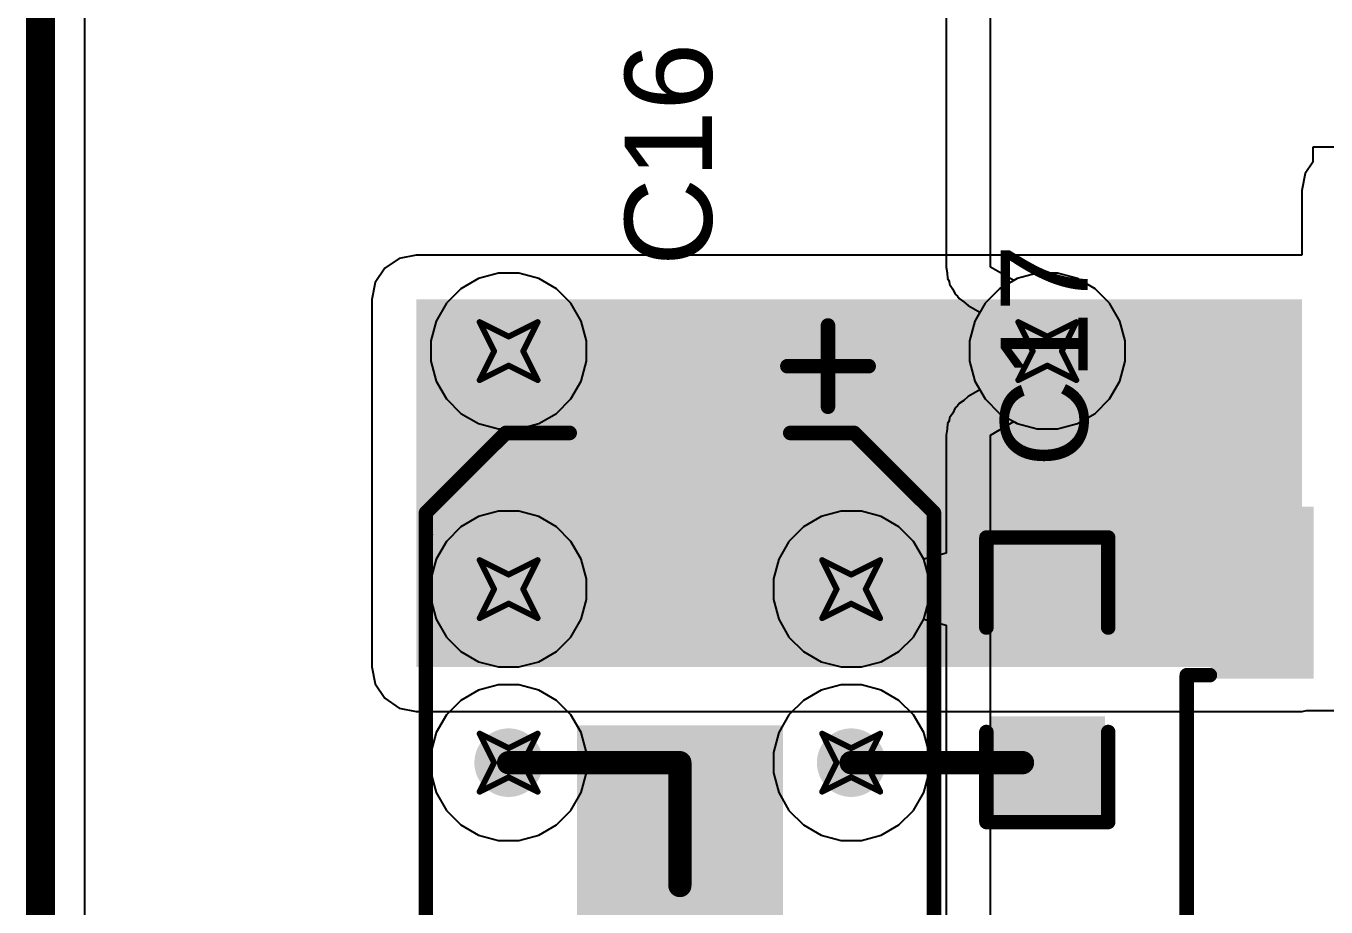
# Model space of a CAD drawing. Header units: inches. Extents: x -36 to 349, y -11 to 240.
# Drawn here: x -6.63 to 4.75, y 10.45 to 18.15 of the extents above; entities that cross this region are included whole.
import ezdxf

# ---------------------------------------------------------------- set-up
doc = ezdxf.new("R2010")
doc.units = ezdxf.units.IN
for name, color, linetype in [('Board Outline', 216, 'Continuous'), ('Bottom Layer', 5, 'Continuous'), ('Drill Drawing', 1, 'Continuous'), ('Layer 1', 16, 'Continuous'), ('Layer 2', 76, 'Continuous'), ('Top Layer', 1, 'Continuous'), ('Top Overlay', 2, 'Continuous'), ('Top Paste', 8, 'Continuous'), ('Top Solder', 216, 'Continuous'), ('Via Holes', 16, 'Continuous')]:
    doc.layers.add(name, color=color, linetype=linetype)
doc.styles.add('Arial', font='', dxfattribs={"height": 0.2})
doc.styles.get('Arial').set_extended_font_data('Arial')

# ---------------------------------------------------------------- blocks, each defined once
blk = doc.blocks.new('C___0603_137')
at = {"layer": 'Top Layer'}
for points in [[(-0.381, 0.445), (-0.381, -0.444), (-1.143, -0.444), (-1.143, 0.445)], [(1.143, 0.445), (1.143, -0.444), (0.381, -0.444), (0.381, 0.445)]]:
    blk.add_hatch(color=1, dxfattribs=at).paths.add_polyline_path(points)
at = {"layer": 'Top Paste'}
for points in [[(-0.381, 0.445), (-0.381, -0.444), (-1.143, -0.444), (-1.143, 0.445)], [(1.143, 0.445), (1.143, -0.444), (0.381, -0.444), (0.381, 0.445)]]:
    blk.add_hatch(color=8, dxfattribs=at).paths.add_polyline_path(points)
at = {"layer": 'Top Solder'}
for points in [[(-0.321, 0.505), (-0.321, -0.504), (-1.203, -0.504), (-1.203, 0.505)], [(1.203, 0.505), (1.203, -0.504), (0.321, -0.504), (0.321, 0.505)]]:
    blk.add_hatch(color=216, dxfattribs=at).paths.add_polyline_path(points)
at = {"layer": 'Top Overlay'}
for points in [[(-1.245, -0.533, 0.127, 0.127, 0), (-1.245, 0.533, 0.127, 0.127, 0)], [(-0.457, 0.533, 0.127, 0.127, 0), (-1.245, 0.533, 0.127, 0.127, 0)], [(1.245, 0.533, 0.127, 0.127, 0), (0.457, 0.533, 0.127, 0.127, 0)], [(1.245, -0.533, 0.127, 0.127, 0), (1.245, 0.533, 0.127, 0.127, 0)], [(-0.457, -0.533, 0.127, 0.127, 0), (-1.245, -0.533, 0.127, 0.127, 0)], [(1.245, -0.533, 0.127, 0.127, 0), (0.457, -0.533, 0.127, 0.127, 0)]]:
    blk.add_lwpolyline(points, format="xyseb", dxfattribs=at)
for points in [[(-1.276, 0.533, 0.0635, 0.0635, 1), (-1.213, 0.533, 0.0635, 0.0635, 1)], [(-1.276, 0.533, 0.0635, 0.0635, 1), (-1.213, 0.533, 0.0635, 0.0635, 1)], [(-0.489, 0.533, 0.0635, 0.0635, 1), (-0.425, 0.533, 0.0635, 0.0635, 1)], [(0.425, 0.533, 0.0635, 0.0635, 1), (0.489, 0.533, 0.0635, 0.0635, 1)], [(1.213, 0.533, 0.0635, 0.0635, 1), (1.276, 0.533, 0.0635, 0.0635, 1)], [(1.213, 0.533, 0.0635, 0.0635, 1), (1.276, 0.533, 0.0635, 0.0635, 1)], [(-1.276, -0.533, 0.0635, 0.0635, 1), (-1.213, -0.533, 0.0635, 0.0635, 1)], [(-1.276, -0.533, 0.0635, 0.0635, 1), (-1.213, -0.533, 0.0635, 0.0635, 1)], [(-0.489, -0.533, 0.0635, 0.0635, 1), (-0.425, -0.533, 0.0635, 0.0635, 1)], [(0.425, -0.533, 0.0635, 0.0635, 1), (0.489, -0.533, 0.0635, 0.0635, 1)], [(1.213, -0.533, 0.0635, 0.0635, 1), (1.276, -0.533, 0.0635, 0.0635, 1)], [(1.213, -0.533, 0.0635, 0.0635, 1), (1.276, -0.533, 0.0635, 0.0635, 1)]]:
    blk.add_lwpolyline(points, format="xyseb", close=True, dxfattribs=at)
blk = doc.blocks.new('RVT1E100M0405__138')
at = {"layer": 'Top Layer'}
for points in [[(-3.1, 0.8), (-0.5, 0.8), (-0.5, -0.8), (-3.1, -0.8)], [(0.5, 0.8), (3.1, 0.8), (3.1, -0.8), (0.5, -0.8)]]:
    blk.add_hatch(color=1, dxfattribs=at).paths.add_polyline_path(points)
at = {"layer": 'Top Paste'}
for points in [[(-3.1, 0.8), (-0.5, 0.8), (-0.5, -0.8), (-3.1, -0.8)], [(0.5, 0.8), (3.1, 0.8), (3.1, -0.8), (0.5, -0.8)]]:
    blk.add_hatch(color=8, dxfattribs=at).paths.add_polyline_path(points)
at = {"layer": 'Top Solder'}
for points in [[(-3.202, 0.902), (-0.398, 0.902), (-0.398, -0.902), (-3.202, -0.902)], [(0.398, 0.902), (3.202, 0.902), (3.202, -0.902), (0.398, -0.902)]]:
    blk.add_hatch(color=216, dxfattribs=at).paths.add_polyline_path(points)
at = {"layer": 'Top Overlay'}
for points in [[(-2.159, 1.524, 0.127, 0.127, 0), (-1.461, 2.223, 0.127, 0.127, 0)], [(-1.27, 2.223, 0.127, 0.127, 0), (-1.461, 2.223, 0.127, 0.127, 0)], [(2.159, 2.223, 0.127, 0.127, 0), (-1.27, 2.223, 0.127, 0.127, 0)], [(2.159, 0.991, 0.127, 0.127, 0), (2.159, 2.223, 0.127, 0.127, 0)], [(-2.743, 0.94, 0.127, 0.127, 0), (-2.743, 1.651, 0.127, 0.127, 0)], [(-2.159, 0.965, 0.127, 0.127, 0), (-2.159, 1.524, 0.127, 0.127, 0)], [(-2.388, 1.295, 0.127, 0.127, 0), (-3.099, 1.295, 0.127, 0.127, 0)], [(-2.159, -1.524, 0.127, 0.127, 0), (-2.159, -0.965, 0.127, 0.127, 0)], [(2.159, -2.223, 0.127, 0.127, 0), (2.159, -0.991, 0.127, 0.127, 0)], [(-1.461, -2.223, 0.127, 0.127, 0), (-2.159, -1.524, 0.127, 0.127, 0)], [(-1.27, -2.223, 0.127, 0.127, 0), (-1.461, -2.223, 0.127, 0.127, 0)], [(2.159, -2.223, 0.127, 0.127, 0), (-1.27, -2.223, 0.127, 0.127, 0)]]:
    blk.add_lwpolyline(points, format="xyseb", dxfattribs=at)
for points in [[(-1.492, 2.223, 0.0635, 0.0635, 1), (-1.429, 2.223, 0.0635, 0.0635, 1)], [(-1.492, 2.223, 0.0635, 0.0635, 1), (-1.429, 2.223, 0.0635, 0.0635, 1)], [(-1.302, 2.223, 0.0635, 0.0635, 1), (-1.238, 2.223, 0.0635, 0.0635, 1)], [(-1.302, 2.223, 0.0635, 0.0635, 1), (-1.238, 2.223, 0.0635, 0.0635, 1)], [(2.127, 2.223, 0.0635, 0.0635, 1), (2.191, 2.223, 0.0635, 0.0635, 1)], [(2.127, 2.223, 0.0635, 0.0635, 1), (2.191, 2.223, 0.0635, 0.0635, 1)], [(-2.775, 1.651, 0.0635, 0.0635, 1), (-2.711, 1.651, 0.0635, 0.0635, 1)], [(-2.191, 1.524, 0.0635, 0.0635, 1), (-2.127, 1.524, 0.0635, 0.0635, 1)], [(-2.191, 1.524, 0.0635, 0.0635, 1), (-2.127, 1.524, 0.0635, 0.0635, 1)], [(-3.131, 1.295, 0.0635, 0.0635, 1), (-3.067, 1.295, 0.0635, 0.0635, 1)], [(-2.419, 1.295, 0.0635, 0.0635, 1), (-2.356, 1.295, 0.0635, 0.0635, 1)], [(-2.191, 0.965, 0.0635, 0.0635, 1), (-2.127, 0.965, 0.0635, 0.0635, 1)], [(2.127, 0.991, 0.0635, 0.0635, 1), (2.191, 0.991, 0.0635, 0.0635, 1)], [(-2.775, 0.94, 0.0635, 0.0635, 1), (-2.711, 0.94, 0.0635, 0.0635, 1)], [(-2.191, -0.965, 0.0635, 0.0635, 1), (-2.127, -0.965, 0.0635, 0.0635, 1)], [(2.127, -0.991, 0.0635, 0.0635, 1), (2.191, -0.991, 0.0635, 0.0635, 1)], [(-2.191, -1.524, 0.0635, 0.0635, 1), (-2.127, -1.524, 0.0635, 0.0635, 1)], [(-2.191, -1.524, 0.0635, 0.0635, 1), (-2.127, -1.524, 0.0635, 0.0635, 1)], [(-1.492, -2.223, 0.0635, 0.0635, 1), (-1.429, -2.223, 0.0635, 0.0635, 1)], [(-1.492, -2.223, 0.0635, 0.0635, 1), (-1.429, -2.223, 0.0635, 0.0635, 1)], [(-1.302, -2.223, 0.0635, 0.0635, 1), (-1.238, -2.223, 0.0635, 0.0635, 1)], [(-1.302, -2.223, 0.0635, 0.0635, 1), (-1.238, -2.223, 0.0635, 0.0635, 1)], [(2.127, -2.223, 0.0635, 0.0635, 1), (2.191, -2.223, 0.0635, 0.0635, 1)], [(2.127, -2.223, 0.0635, 0.0635, 1), (2.191, -2.223, 0.0635, 0.0635, 1)]]:
    blk.add_lwpolyline(points, format="xyseb", close=True, dxfattribs=at)
blk = doc.blocks.new('SOP_8_164')
at = {"layer": 'Top Layer'}
for points in [[(-3.4, 2.255), (-2.1, 2.255), (-2.1, 1.555), (-3.4, 1.555)], [(2.1, 2.255), (3.4, 2.255), (3.4, 1.555), (2.1, 1.555)], [(-3.4, 0.985), (-2.1, 0.985), (-2.1, 0.285), (-3.4, 0.285)], [(2.1, 0.985), (3.4, 0.985), (3.4, 0.285), (2.1, 0.285)], [(-3.4, -0.285), (-2.1, -0.285), (-2.1, -0.985), (-3.4, -0.985)], [(2.1, -0.285), (3.4, -0.285), (3.4, -0.985), (2.1, -0.985)], [(-3.4, -1.555), (-2.1, -1.555), (-2.1, -2.255), (-3.4, -2.255)], [(2.1, -1.555), (3.4, -1.555), (3.4, -2.255), (2.1, -2.255)]]:
    blk.add_hatch(color=1, dxfattribs=at).paths.add_polyline_path(points)
at = {"layer": 'Top Overlay'}
blk.add_hatch(color=2, dxfattribs=at).paths.add_polyline_path([(-1.98, 1.473), (-1.7, 1.473), (-1.7, 2.133), (-1.98, 2.133)])
at = {"layer": 'Top Paste'}
for points in [[(-3.4, 2.255), (-2.1, 2.255), (-2.1, 1.555), (-3.4, 1.555)], [(2.1, 2.255), (3.4, 2.255), (3.4, 1.555), (2.1, 1.555)], [(-3.4, 0.985), (-2.1, 0.985), (-2.1, 0.285), (-3.4, 0.285)], [(2.1, 0.985), (3.4, 0.985), (3.4, 0.285), (2.1, 0.285)], [(-3.4, -0.285), (-2.1, -0.285), (-2.1, -0.985), (-3.4, -0.985)], [(2.1, -0.285), (3.4, -0.285), (3.4, -0.985), (2.1, -0.985)], [(-3.4, -1.555), (-2.1, -1.555), (-2.1, -2.255), (-3.4, -2.255)], [(2.1, -1.555), (3.4, -1.555), (3.4, -2.255), (2.1, -2.255)]]:
    blk.add_hatch(color=8, dxfattribs=at).paths.add_polyline_path(points)
at = {"layer": 'Top Solder'}
for points in [[(-3.502, 2.357), (-1.998, 2.357), (-1.998, 1.453), (-3.502, 1.453)], [(1.998, 2.357), (3.502, 2.357), (3.502, 1.453), (1.998, 1.453)], [(-3.502, 1.087), (-1.998, 1.087), (-1.998, 0.183), (-3.502, 0.183)], [(1.998, 1.087), (3.502, 1.087), (3.502, 0.183), (1.998, 0.183)], [(-3.502, -0.183), (-1.998, -0.183), (-1.998, -1.087), (-3.502, -1.087)], [(1.998, -0.183), (3.502, -0.183), (3.502, -1.087), (1.998, -1.087)], [(-3.502, -1.453), (-1.998, -1.453), (-1.998, -2.357), (-3.502, -2.357)], [(1.998, -1.453), (3.502, -1.453), (3.502, -2.357), (1.998, -2.357)]]:
    blk.add_hatch(color=216, dxfattribs=at).paths.add_polyline_path(points)
at = {"layer": 'Top Overlay'}
for points in [[(-2.036, 2.565, 0.127, 0.127, 0), (-2.036, 2.362, 0.127, 0.127, 0)], [(-2.036, 2.565, 0.127, 0.127, 0), (2.028, 2.565, 0.127, 0.127, 0)], [(2.028, 2.565, 0.127, 0.127, 0), (2.028, 2.362, 0.127, 0.127, 0)], [(-3.687, 2.032, 0.127, 0.127, 0), (-3.687, 1.778, 0.127, 0.127, 0)], [(-3.687, 2.032, 0.127, 0.127, 0), (-3.56, 1.905, 0.127, 0.127, 0)], [(-3.56, 1.905, 0.127, 0.127, 0), (-3.687, 1.778, 0.127, 0.127, 0)], [(-2.036, -2.362, 0.127, 0.127, 0), (-2.036, -2.565, 0.127, 0.127, 0)], [(2.028, -2.362, 0.127, 0.127, 0), (2.028, -2.565, 0.127, 0.127, 0)], [(-2.036, -2.565, 0.127, 0.127, 0), (2.028, -2.565, 0.127, 0.127, 0)]]:
    blk.add_lwpolyline(points, format="xyseb", dxfattribs=at)
for points in [[(-2.067, 2.565, 0.0635, 0.0635, 1), (-2.004, 2.565, 0.0635, 0.0635, 1)], [(-2.067, 2.565, 0.0635, 0.0635, 1), (-2.004, 2.565, 0.0635, 0.0635, 1)], [(1.997, 2.565, 0.0635, 0.0635, 1), (2.06, 2.565, 0.0635, 0.0635, 1)], [(1.997, 2.565, 0.0635, 0.0635, 1), (2.06, 2.565, 0.0635, 0.0635, 1)], [(-2.067, 2.362, 0.0635, 0.0635, 1), (-2.004, 2.362, 0.0635, 0.0635, 1)], [(1.997, 2.362, 0.0635, 0.0635, 1), (2.06, 2.362, 0.0635, 0.0635, 1)], [(-3.718, 2.032, 0.0635, 0.0635, 1), (-3.655, 2.032, 0.0635, 0.0635, 1)], [(-3.718, 2.032, 0.0635, 0.0635, 1), (-3.655, 2.032, 0.0635, 0.0635, 1)], [(-3.591, 1.905, 0.0635, 0.0635, 1), (-3.528, 1.905, 0.0635, 0.0635, 1)], [(-3.591, 1.905, 0.0635, 0.0635, 1), (-3.528, 1.905, 0.0635, 0.0635, 1)], [(-3.718, 1.778, 0.0635, 0.0635, 1), (-3.655, 1.778, 0.0635, 0.0635, 1)], [(-3.718, 1.778, 0.0635, 0.0635, 1), (-3.655, 1.778, 0.0635, 0.0635, 1)], [(-2.067, -2.362, 0.0635, 0.0635, 1), (-2.004, -2.362, 0.0635, 0.0635, 1)], [(1.997, -2.362, 0.0635, 0.0635, 1), (2.06, -2.362, 0.0635, 0.0635, 1)], [(-2.067, -2.565, 0.0635, 0.0635, 1), (-2.004, -2.565, 0.0635, 0.0635, 1)], [(-2.067, -2.565, 0.0635, 0.0635, 1), (-2.004, -2.565, 0.0635, 0.0635, 1)], [(1.997, -2.565, 0.0635, 0.0635, 1), (2.06, -2.565, 0.0635, 0.0635, 1)], [(1.997, -2.565, 0.0635, 0.0635, 1), (2.06, -2.565, 0.0635, 0.0635, 1)]]:
    blk.add_lwpolyline(points, format="xyseb", close=True, dxfattribs=at)

msp = doc.modelspace()

# ---------------------------------------------------------------- hatches: boundary and pattern name
at = {"layer": 'Bottom Layer'}
h = msp.add_hatch(color=5, dxfattribs=at)
edge = h.paths.add_edge_path()
edge.add_arc((-2.404, 15.309), 0.3, 0, 360)
h = msp.add_hatch(color=5, dxfattribs=at)
edge = h.paths.add_edge_path()
edge.add_arc((2.309, 15.309), 0.3, 0, 360)
h = msp.add_hatch(color=5, dxfattribs=at)
edge = h.paths.add_edge_path()
edge.add_arc((-2.404, 13.227), 0.3, 0, 360)
h = msp.add_hatch(color=5, dxfattribs=at)
edge = h.paths.add_edge_path()
edge.add_arc((0.593, 13.227), 0.3, 0, 360)
h = msp.add_hatch(color=5, dxfattribs=at)
edge = h.paths.add_edge_path()
edge.add_arc((-2.404, 11.709), 0.3, 0, 360)
h = msp.add_hatch(color=5, dxfattribs=at)
edge = h.paths.add_edge_path()
edge.add_arc((0.593, 11.709), 0.3, 0, 360)
at = {"layer": 'Layer 1'}
h = msp.add_hatch(color=16, dxfattribs=at)
edge = h.paths.add_edge_path()
edge.add_arc((-2.404, 15.309), 0.3, 0, 360)
h = msp.add_hatch(color=16, dxfattribs=at)
edge = h.paths.add_edge_path()
edge.add_arc((2.309, 15.309), 0.3, 0, 360)
h = msp.add_hatch(color=16, dxfattribs=at)
edge = h.paths.add_edge_path()
edge.add_arc((-2.404, 13.227), 0.3, 0, 360)
h = msp.add_hatch(color=16, dxfattribs=at)
edge = h.paths.add_edge_path()
edge.add_arc((0.593, 13.227), 0.3, 0, 360)
h = msp.add_hatch(color=16, dxfattribs=at)
edge = h.paths.add_edge_path()
edge.add_arc((-2.404, 11.709), 0.3, 0, 360)
h = msp.add_hatch(color=16, dxfattribs=at)
edge = h.paths.add_edge_path()
edge.add_arc((0.593, 11.709), 0.3, 0, 360)
at = {"layer": 'Layer 2'}
h = msp.add_hatch(color=76, dxfattribs=at)
edge = h.paths.add_edge_path()
edge.add_arc((-2.404, 15.309), 0.3, 0, 360)
h = msp.add_hatch(color=76, dxfattribs=at)
edge = h.paths.add_edge_path()
edge.add_arc((2.309, 15.309), 0.3, 0, 360)
h = msp.add_hatch(color=76, dxfattribs=at)
edge = h.paths.add_edge_path()
edge.add_arc((-2.404, 13.227), 0.3, 0, 360)
h = msp.add_hatch(color=76, dxfattribs=at)
edge = h.paths.add_edge_path()
edge.add_arc((0.593, 13.227), 0.3, 0, 360)
h = msp.add_hatch(color=76, dxfattribs=at)
edge = h.paths.add_edge_path()
edge.add_arc((-2.404, 11.709), 0.3, 0, 360)
h = msp.add_hatch(color=76, dxfattribs=at)
edge = h.paths.add_edge_path()
edge.add_arc((0.593, 11.709), 0.3, 0, 360)
at = {"layer": 'Top Layer'}
msp.add_hatch(color=1, dxfattribs=at).paths.add_polyline_path([(-3.213, 12.546), (4.539, 12.546), (4.539, 15.761), (-3.213, 15.761)])
h = msp.add_hatch(color=1, dxfattribs=at)
edge = h.paths.add_edge_path()
edge.add_arc((-2.404, 15.309), 0.3, 0, 360)
h = msp.add_hatch(color=1, dxfattribs=at)
edge = h.paths.add_edge_path()
edge.add_arc((2.309, 15.309), 0.3, 0, 360)
h = msp.add_hatch(color=1, dxfattribs=at)
edge = h.paths.add_edge_path()
edge.add_arc((-2.404, 13.227), 0.3, 0, 360)
h = msp.add_hatch(color=1, dxfattribs=at)
edge = h.paths.add_edge_path()
edge.add_arc((0.593, 13.227), 0.3, 0, 360)
h = msp.add_hatch(color=1, dxfattribs=at)
edge = h.paths.add_edge_path()
edge.add_arc((-2.404, 11.709), 0.3, 0, 360)
h = msp.add_hatch(color=1, dxfattribs=at)
edge = h.paths.add_edge_path()
edge.add_arc((0.593, 11.709), 0.3, 0, 360)
at = {"layer": 'Via Holes'}
h = msp.add_hatch(color=7, dxfattribs=at)
edge = h.paths.add_edge_path()
edge.add_arc((-2.404, 15.309), 0.15, 0, 360)
h = msp.add_hatch(color=7, dxfattribs=at)
edge = h.paths.add_edge_path()
edge.add_arc((2.309, 15.309), 0.15, 0, 360)
h = msp.add_hatch(color=7, dxfattribs=at)
edge = h.paths.add_edge_path()
edge.add_arc((-2.404, 13.227), 0.15, 0, 360)
h = msp.add_hatch(color=7, dxfattribs=at)
edge = h.paths.add_edge_path()
edge.add_arc((0.593, 13.227), 0.15, 0, 360)
h = msp.add_hatch(color=7, dxfattribs=at)
edge = h.paths.add_edge_path()
edge.add_arc((-2.404, 11.709), 0.15, 0, 360)
h = msp.add_hatch(color=7, dxfattribs=at)
edge = h.paths.add_edge_path()
edge.add_arc((0.593, 11.709), 0.15, 0, 360)

# ---------------------------------------------------------------- linework, layer by layer
at = {"layer": 'Board Outline'}
msp.add_lwpolyline([(-6.5, -7.021, 0.254, 0.254, 0), (-6.5, 123, 0.254, 0.254, 0)], format="xyseb", dxfattribs=at)
at = {"layer": 'Bottom Layer'}
for p, q in [((-6.112, -7.021), (-6.112, 56.084)), ((1.424, 29.032), (1.424, 16.043)), ((1.812, 16.043), (1.812, 29.032)), ((1.424, 16.043), (1.434, 15.993)), ((2.015, 15.926), (1.812, 16.043)), ((-2.667, 15.944), (-2.822, 15.854)), ((-2.494, 15.99), (-2.667, 15.944)), ((-2.314, 15.99), (-2.494, 15.99)), ((-2.141, 15.944), (-2.314, 15.99)), ((-1.986, 15.854), (-2.141, 15.944)), ((1.434, 15.993), (1.437, 15.943)), ((1.437, 15.943), (1.449, 15.92)), ((2.046, 15.944), (2.015, 15.926)), ((2.219, 15.99), (2.046, 15.944)), ((2.399, 15.99), (2.219, 15.99)), ((2.572, 15.944), (2.399, 15.99)), ((2.727, 15.854), (2.572, 15.944)), ((-2.822, 15.854), (-2.949, 15.728)), ((-1.859, 15.728), (-1.986, 15.854)), ((1.449, 15.92), (1.454, 15.895)), ((1.454, 15.895), (1.482, 15.852)), ((1.482, 15.852), (1.504, 15.807)), ((2.854, 15.728), (2.727, 15.854)), ((-2.949, 15.728), (-3.039, 15.572)), ((-1.769, 15.572), (-1.859, 15.728)), ((1.504, 15.807), (1.523, 15.79)), ((1.523, 15.79), (1.538, 15.769)), ((1.538, 15.769), (1.58, 15.74)), ((1.58, 15.74), (1.618, 15.707)), ((1.618, 15.707), (1.719, 15.649)), ((2.944, 15.572), (2.854, 15.728)), ((1.719, 15.649), (1.675, 15.572)), ((-3.039, 15.572), (-3.085, 15.399)), ((-1.723, 15.399), (-1.769, 15.572)), ((1.675, 15.572), (1.628, 15.399)), ((2.99, 15.399), (2.944, 15.572)), ((-3.085, 15.399), (-3.085, 15.22)), ((-1.723, 15.22), (-1.723, 15.399)), ((1.628, 15.399), (1.628, 15.22)), ((2.99, 15.22), (2.99, 15.399)), ((-3.085, 15.22), (-3.039, 15.047)), ((-1.769, 15.047), (-1.723, 15.22)), ((1.628, 15.22), (1.675, 15.047)), ((2.944, 15.047), (2.99, 15.22)), ((-3.039, 15.047), (-2.949, 14.891)), ((-1.859, 14.891), (-1.769, 15.047)), ((1.675, 15.047), (1.719, 14.97)), ((2.854, 14.891), (2.944, 15.047)), ((1.618, 14.912), (1.58, 14.878)), ((1.719, 14.97), (1.618, 14.912)), ((-2.949, 14.891), (-2.822, 14.764)), ((-1.986, 14.764), (-1.859, 14.891)), ((1.504, 14.812), (1.482, 14.766)), ((1.523, 14.829), (1.504, 14.812)), ((1.538, 14.85), (1.523, 14.829)), ((1.58, 14.878), (1.538, 14.85)), ((2.727, 14.764), (2.854, 14.891)), ((-2.822, 14.764), (-2.667, 14.675)), ((-2.667, 14.675), (-2.494, 14.628)), ((-2.314, 14.628), (-2.141, 14.675)), ((-2.141, 14.675), (-1.986, 14.764)), ((1.437, 14.676), (1.434, 14.625)), ((1.449, 14.699), (1.437, 14.676)), ((1.454, 14.724), (1.449, 14.699)), ((1.482, 14.766), (1.454, 14.724)), ((1.812, 14.575), (2.015, 14.693)), ((2.015, 14.693), (2.046, 14.675)), ((2.046, 14.675), (2.219, 14.628)), ((2.399, 14.628), (2.572, 14.675)), ((2.572, 14.675), (2.727, 14.764)), ((-2.494, 14.628), (-2.314, 14.628)), ((1.434, 14.625), (1.424, 14.575)), ((1.424, 14.575), (1.424, 13.542)), ((1.812, 10.361), (1.812, 14.575)), ((2.219, 14.628), (2.399, 14.628)), ((-2.494, 13.908), (-2.667, 13.861)), ((-2.314, 13.908), (-2.494, 13.908)), ((-2.141, 13.861), (-2.314, 13.908)), ((0.504, 13.908), (0.33, 13.861)), ((0.683, 13.908), (0.504, 13.908)), ((0.856, 13.861), (0.683, 13.908)), ((-2.822, 13.772), (-2.949, 13.645)), ((-2.667, 13.861), (-2.822, 13.772)), ((-1.986, 13.772), (-2.141, 13.861)), ((-1.859, 13.645), (-1.986, 13.772)), ((0.175, 13.772), (0.048, 13.645)), ((0.33, 13.861), (0.175, 13.772)), ((1.011, 13.772), (0.856, 13.861)), ((1.138, 13.645), (1.011, 13.772)), ((-2.949, 13.645), (-3.039, 13.489)), ((-1.769, 13.489), (-1.859, 13.645)), ((0.048, 13.645), (-0.041, 13.489)), ((1.228, 13.489), (1.138, 13.645)), ((1.424, 13.542), (1.228, 13.489)), ((-3.039, 13.489), (-3.085, 13.316)), ((-1.723, 13.316), (-1.769, 13.489)), ((-0.041, 13.489), (-0.088, 13.316)), ((-3.085, 13.316), (-3.085, 13.137)), ((-1.723, 13.137), (-1.723, 13.316)), ((-0.088, 13.316), (-0.088, 13.137)), ((-3.085, 13.137), (-3.039, 12.964)), ((-1.769, 12.964), (-1.723, 13.137)), ((-0.088, 13.137), (-0.041, 12.964)), ((-3.039, 12.964), (-2.949, 12.808)), ((-1.859, 12.808), (-1.769, 12.964)), ((-0.041, 12.964), (0.048, 12.808)), ((1.138, 12.808), (1.228, 12.964)), ((1.228, 12.964), (1.424, 12.911)), ((1.424, 12.911), (1.424, 10.361)), ((-2.949, 12.808), (-2.822, 12.682)), ((-1.986, 12.682), (-1.859, 12.808)), ((0.048, 12.808), (0.175, 12.682)), ((1.011, 12.682), (1.138, 12.808)), ((-2.822, 12.682), (-2.667, 12.592)), ((-2.141, 12.592), (-1.986, 12.682)), ((0.175, 12.682), (0.33, 12.592)), ((0.856, 12.592), (1.011, 12.682)), ((-2.667, 12.592), (-2.494, 12.546)), ((-2.494, 12.546), (-2.314, 12.546)), ((-2.314, 12.546), (-2.141, 12.592)), ((0.33, 12.592), (0.504, 12.546)), ((0.504, 12.546), (0.683, 12.546)), ((0.683, 12.546), (0.856, 12.592))]:
    msp.add_line(p, q, dxfattribs=at)
at = {"layer": 'Drill Drawing'}
for points in [[(-2.658, 15.563, 0.0508, 0.0508, 0), (-2.404, 15.436, 0.0508, 0.0508, 0)], [(-2.658, 15.563, 0.0508, 0.0508, 0), (-2.531, 15.309, 0.0508, 0.0508, 0)], [(-2.404, 15.436, 0.0508, 0.0508, 0), (-2.15, 15.563, 0.0508, 0.0508, 0)], [(-2.277, 15.309, 0.0508, 0.0508, 0), (-2.15, 15.563, 0.0508, 0.0508, 0)], [(2.055, 15.563, 0.0508, 0.0508, 0), (2.309, 15.436, 0.0508, 0.0508, 0)], [(2.055, 15.563, 0.0508, 0.0508, 0), (2.182, 15.309, 0.0508, 0.0508, 0)], [(2.309, 15.436, 0.0508, 0.0508, 0), (2.563, 15.563, 0.0508, 0.0508, 0)], [(2.436, 15.309, 0.0508, 0.0508, 0), (2.563, 15.563, 0.0508, 0.0508, 0)], [(-2.658, 15.055, 0.0508, 0.0508, 0), (-2.531, 15.309, 0.0508, 0.0508, 0)], [(-2.277, 15.309, 0.0508, 0.0508, 0), (-2.15, 15.055, 0.0508, 0.0508, 0)], [(2.055, 15.055, 0.0508, 0.0508, 0), (2.182, 15.309, 0.0508, 0.0508, 0)], [(2.436, 15.309, 0.0508, 0.0508, 0), (2.563, 15.055, 0.0508, 0.0508, 0)], [(-2.658, 15.055, 0.0508, 0.0508, 0), (-2.404, 15.182, 0.0508, 0.0508, 0)], [(-2.404, 15.182, 0.0508, 0.0508, 0), (-2.15, 15.055, 0.0508, 0.0508, 0)], [(2.055, 15.055, 0.0508, 0.0508, 0), (2.309, 15.182, 0.0508, 0.0508, 0)], [(2.309, 15.182, 0.0508, 0.0508, 0), (2.563, 15.055, 0.0508, 0.0508, 0)], [(-2.658, 13.481, 0.0508, 0.0508, 0), (-2.404, 13.354, 0.0508, 0.0508, 0)], [(-2.658, 13.481, 0.0508, 0.0508, 0), (-2.531, 13.227, 0.0508, 0.0508, 0)], [(-2.404, 13.354, 0.0508, 0.0508, 0), (-2.15, 13.481, 0.0508, 0.0508, 0)], [(-2.277, 13.227, 0.0508, 0.0508, 0), (-2.15, 13.481, 0.0508, 0.0508, 0)], [(0.339, 13.481, 0.0508, 0.0508, 0), (0.593, 13.354, 0.0508, 0.0508, 0)], [(0.339, 13.481, 0.0508, 0.0508, 0), (0.466, 13.227, 0.0508, 0.0508, 0)], [(0.593, 13.354, 0.0508, 0.0508, 0), (0.847, 13.481, 0.0508, 0.0508, 0)], [(0.72, 13.227, 0.0508, 0.0508, 0), (0.847, 13.481, 0.0508, 0.0508, 0)], [(-2.658, 12.973, 0.0508, 0.0508, 0), (-2.531, 13.227, 0.0508, 0.0508, 0)], [(-2.277, 13.227, 0.0508, 0.0508, 0), (-2.15, 12.973, 0.0508, 0.0508, 0)], [(0.339, 12.973, 0.0508, 0.0508, 0), (0.466, 13.227, 0.0508, 0.0508, 0)], [(0.72, 13.227, 0.0508, 0.0508, 0), (0.847, 12.973, 0.0508, 0.0508, 0)], [(-2.658, 12.973, 0.0508, 0.0508, 0), (-2.404, 13.1, 0.0508, 0.0508, 0)], [(-2.404, 13.1, 0.0508, 0.0508, 0), (-2.15, 12.973, 0.0508, 0.0508, 0)], [(0.339, 12.973, 0.0508, 0.0508, 0), (0.593, 13.1, 0.0508, 0.0508, 0)], [(0.593, 13.1, 0.0508, 0.0508, 0), (0.847, 12.973, 0.0508, 0.0508, 0)], [(-2.658, 11.963, 0.0508, 0.0508, 0), (-2.404, 11.836, 0.0508, 0.0508, 0)], [(-2.658, 11.963, 0.0508, 0.0508, 0), (-2.531, 11.709, 0.0508, 0.0508, 0)], [(-2.404, 11.836, 0.0508, 0.0508, 0), (-2.15, 11.963, 0.0508, 0.0508, 0)], [(-2.277, 11.709, 0.0508, 0.0508, 0), (-2.15, 11.963, 0.0508, 0.0508, 0)], [(0.339, 11.963, 0.0508, 0.0508, 0), (0.593, 11.836, 0.0508, 0.0508, 0)], [(0.339, 11.963, 0.0508, 0.0508, 0), (0.466, 11.709, 0.0508, 0.0508, 0)], [(0.593, 11.836, 0.0508, 0.0508, 0), (0.847, 11.963, 0.0508, 0.0508, 0)], [(0.72, 11.709, 0.0508, 0.0508, 0), (0.847, 11.963, 0.0508, 0.0508, 0)], [(-2.658, 11.455, 0.0508, 0.0508, 0), (-2.531, 11.709, 0.0508, 0.0508, 0)], [(-2.277, 11.709, 0.0508, 0.0508, 0), (-2.15, 11.455, 0.0508, 0.0508, 0)], [(0.339, 11.455, 0.0508, 0.0508, 0), (0.466, 11.709, 0.0508, 0.0508, 0)], [(0.72, 11.709, 0.0508, 0.0508, 0), (0.847, 11.455, 0.0508, 0.0508, 0)], [(-2.658, 11.455, 0.0508, 0.0508, 0), (-2.404, 11.582, 0.0508, 0.0508, 0)], [(-2.404, 11.582, 0.0508, 0.0508, 0), (-2.15, 11.455, 0.0508, 0.0508, 0)], [(0.339, 11.455, 0.0508, 0.0508, 0), (0.593, 11.582, 0.0508, 0.0508, 0)], [(0.593, 11.582, 0.0508, 0.0508, 0), (0.847, 11.455, 0.0508, 0.0508, 0)]]:
    msp.add_lwpolyline(points, format="xyseb", dxfattribs=at)
for points in [[(-2.671, 15.563, 0.0254, 0.0254, 1), (-2.645, 15.563, 0.0254, 0.0254, 1)], [(-2.671, 15.563, 0.0254, 0.0254, 1), (-2.645, 15.563, 0.0254, 0.0254, 1)], [(-2.163, 15.563, 0.0254, 0.0254, 1), (-2.137, 15.563, 0.0254, 0.0254, 1)], [(-2.163, 15.563, 0.0254, 0.0254, 1), (-2.137, 15.563, 0.0254, 0.0254, 1)], [(2.042, 15.563, 0.0254, 0.0254, 1), (2.068, 15.563, 0.0254, 0.0254, 1)], [(2.042, 15.563, 0.0254, 0.0254, 1), (2.068, 15.563, 0.0254, 0.0254, 1)], [(2.55, 15.563, 0.0254, 0.0254, 1), (2.576, 15.563, 0.0254, 0.0254, 1)], [(2.55, 15.563, 0.0254, 0.0254, 1), (2.576, 15.563, 0.0254, 0.0254, 1)], [(-2.417, 15.436, 0.0254, 0.0254, 1), (-2.391, 15.436, 0.0254, 0.0254, 1)], [(-2.417, 15.436, 0.0254, 0.0254, 1), (-2.391, 15.436, 0.0254, 0.0254, 1)], [(2.296, 15.436, 0.0254, 0.0254, 1), (2.322, 15.436, 0.0254, 0.0254, 1)], [(2.296, 15.436, 0.0254, 0.0254, 1), (2.322, 15.436, 0.0254, 0.0254, 1)], [(-2.544, 15.309, 0.0254, 0.0254, 1), (-2.518, 15.309, 0.0254, 0.0254, 1)], [(-2.544, 15.309, 0.0254, 0.0254, 1), (-2.518, 15.309, 0.0254, 0.0254, 1)], [(-2.29, 15.309, 0.0254, 0.0254, 1), (-2.264, 15.309, 0.0254, 0.0254, 1)], [(-2.29, 15.309, 0.0254, 0.0254, 1), (-2.264, 15.309, 0.0254, 0.0254, 1)], [(2.169, 15.309, 0.0254, 0.0254, 1), (2.195, 15.309, 0.0254, 0.0254, 1)], [(2.169, 15.309, 0.0254, 0.0254, 1), (2.195, 15.309, 0.0254, 0.0254, 1)], [(2.423, 15.309, 0.0254, 0.0254, 1), (2.449, 15.309, 0.0254, 0.0254, 1)], [(2.423, 15.309, 0.0254, 0.0254, 1), (2.449, 15.309, 0.0254, 0.0254, 1)], [(-2.417, 15.182, 0.0254, 0.0254, 1), (-2.391, 15.182, 0.0254, 0.0254, 1)], [(-2.417, 15.182, 0.0254, 0.0254, 1), (-2.391, 15.182, 0.0254, 0.0254, 1)], [(2.296, 15.182, 0.0254, 0.0254, 1), (2.322, 15.182, 0.0254, 0.0254, 1)], [(2.296, 15.182, 0.0254, 0.0254, 1), (2.322, 15.182, 0.0254, 0.0254, 1)], [(-2.671, 15.055, 0.0254, 0.0254, 1), (-2.645, 15.055, 0.0254, 0.0254, 1)], [(-2.671, 15.055, 0.0254, 0.0254, 1), (-2.645, 15.055, 0.0254, 0.0254, 1)], [(-2.163, 15.055, 0.0254, 0.0254, 1), (-2.137, 15.055, 0.0254, 0.0254, 1)], [(-2.163, 15.055, 0.0254, 0.0254, 1), (-2.137, 15.055, 0.0254, 0.0254, 1)], [(2.042, 15.055, 0.0254, 0.0254, 1), (2.068, 15.055, 0.0254, 0.0254, 1)], [(2.042, 15.055, 0.0254, 0.0254, 1), (2.068, 15.055, 0.0254, 0.0254, 1)], [(2.55, 15.055, 0.0254, 0.0254, 1), (2.576, 15.055, 0.0254, 0.0254, 1)], [(2.55, 15.055, 0.0254, 0.0254, 1), (2.576, 15.055, 0.0254, 0.0254, 1)], [(-2.671, 13.481, 0.0254, 0.0254, 1), (-2.645, 13.481, 0.0254, 0.0254, 1)], [(-2.671, 13.481, 0.0254, 0.0254, 1), (-2.645, 13.481, 0.0254, 0.0254, 1)], [(-2.163, 13.481, 0.0254, 0.0254, 1), (-2.137, 13.481, 0.0254, 0.0254, 1)], [(-2.163, 13.481, 0.0254, 0.0254, 1), (-2.137, 13.481, 0.0254, 0.0254, 1)], [(0.326, 13.481, 0.0254, 0.0254, 1), (0.352, 13.481, 0.0254, 0.0254, 1)], [(0.326, 13.481, 0.0254, 0.0254, 1), (0.352, 13.481, 0.0254, 0.0254, 1)], [(0.834, 13.481, 0.0254, 0.0254, 1), (0.86, 13.481, 0.0254, 0.0254, 1)], [(0.834, 13.481, 0.0254, 0.0254, 1), (0.86, 13.481, 0.0254, 0.0254, 1)], [(-2.417, 13.354, 0.0254, 0.0254, 1), (-2.391, 13.354, 0.0254, 0.0254, 1)], [(-2.417, 13.354, 0.0254, 0.0254, 1), (-2.391, 13.354, 0.0254, 0.0254, 1)], [(0.58, 13.354, 0.0254, 0.0254, 1), (0.606, 13.354, 0.0254, 0.0254, 1)], [(0.58, 13.354, 0.0254, 0.0254, 1), (0.606, 13.354, 0.0254, 0.0254, 1)], [(-2.544, 13.227, 0.0254, 0.0254, 1), (-2.518, 13.227, 0.0254, 0.0254, 1)], [(-2.544, 13.227, 0.0254, 0.0254, 1), (-2.518, 13.227, 0.0254, 0.0254, 1)], [(-2.29, 13.227, 0.0254, 0.0254, 1), (-2.264, 13.227, 0.0254, 0.0254, 1)], [(-2.29, 13.227, 0.0254, 0.0254, 1), (-2.264, 13.227, 0.0254, 0.0254, 1)], [(0.453, 13.227, 0.0254, 0.0254, 1), (0.479, 13.227, 0.0254, 0.0254, 1)], [(0.453, 13.227, 0.0254, 0.0254, 1), (0.479, 13.227, 0.0254, 0.0254, 1)], [(0.707, 13.227, 0.0254, 0.0254, 1), (0.733, 13.227, 0.0254, 0.0254, 1)], [(0.707, 13.227, 0.0254, 0.0254, 1), (0.733, 13.227, 0.0254, 0.0254, 1)], [(-2.417, 13.1, 0.0254, 0.0254, 1), (-2.391, 13.1, 0.0254, 0.0254, 1)], [(-2.417, 13.1, 0.0254, 0.0254, 1), (-2.391, 13.1, 0.0254, 0.0254, 1)], [(0.58, 13.1, 0.0254, 0.0254, 1), (0.606, 13.1, 0.0254, 0.0254, 1)], [(0.58, 13.1, 0.0254, 0.0254, 1), (0.606, 13.1, 0.0254, 0.0254, 1)], [(-2.671, 12.973, 0.0254, 0.0254, 1), (-2.645, 12.973, 0.0254, 0.0254, 1)], [(-2.671, 12.973, 0.0254, 0.0254, 1), (-2.645, 12.973, 0.0254, 0.0254, 1)], [(-2.163, 12.973, 0.0254, 0.0254, 1), (-2.137, 12.973, 0.0254, 0.0254, 1)], [(-2.163, 12.973, 0.0254, 0.0254, 1), (-2.137, 12.973, 0.0254, 0.0254, 1)], [(0.326, 12.973, 0.0254, 0.0254, 1), (0.352, 12.973, 0.0254, 0.0254, 1)], [(0.326, 12.973, 0.0254, 0.0254, 1), (0.352, 12.973, 0.0254, 0.0254, 1)], [(0.834, 12.973, 0.0254, 0.0254, 1), (0.86, 12.973, 0.0254, 0.0254, 1)], [(0.834, 12.973, 0.0254, 0.0254, 1), (0.86, 12.973, 0.0254, 0.0254, 1)], [(-2.671, 11.963, 0.0254, 0.0254, 1), (-2.645, 11.963, 0.0254, 0.0254, 1)], [(-2.671, 11.963, 0.0254, 0.0254, 1), (-2.645, 11.963, 0.0254, 0.0254, 1)], [(-2.163, 11.963, 0.0254, 0.0254, 1), (-2.137, 11.963, 0.0254, 0.0254, 1)], [(-2.163, 11.963, 0.0254, 0.0254, 1), (-2.137, 11.963, 0.0254, 0.0254, 1)], [(0.326, 11.963, 0.0254, 0.0254, 1), (0.352, 11.963, 0.0254, 0.0254, 1)], [(0.326, 11.963, 0.0254, 0.0254, 1), (0.352, 11.963, 0.0254, 0.0254, 1)], [(0.834, 11.963, 0.0254, 0.0254, 1), (0.86, 11.963, 0.0254, 0.0254, 1)], [(0.834, 11.963, 0.0254, 0.0254, 1), (0.86, 11.963, 0.0254, 0.0254, 1)], [(-2.417, 11.836, 0.0254, 0.0254, 1), (-2.391, 11.836, 0.0254, 0.0254, 1)], [(-2.417, 11.836, 0.0254, 0.0254, 1), (-2.391, 11.836, 0.0254, 0.0254, 1)], [(0.58, 11.836, 0.0254, 0.0254, 1), (0.606, 11.836, 0.0254, 0.0254, 1)], [(0.58, 11.836, 0.0254, 0.0254, 1), (0.606, 11.836, 0.0254, 0.0254, 1)], [(-2.544, 11.709, 0.0254, 0.0254, 1), (-2.518, 11.709, 0.0254, 0.0254, 1)], [(-2.544, 11.709, 0.0254, 0.0254, 1), (-2.518, 11.709, 0.0254, 0.0254, 1)], [(-2.29, 11.709, 0.0254, 0.0254, 1), (-2.264, 11.709, 0.0254, 0.0254, 1)], [(-2.29, 11.709, 0.0254, 0.0254, 1), (-2.264, 11.709, 0.0254, 0.0254, 1)], [(0.453, 11.709, 0.0254, 0.0254, 1), (0.479, 11.709, 0.0254, 0.0254, 1)], [(0.453, 11.709, 0.0254, 0.0254, 1), (0.479, 11.709, 0.0254, 0.0254, 1)], [(0.707, 11.709, 0.0254, 0.0254, 1), (0.733, 11.709, 0.0254, 0.0254, 1)], [(0.707, 11.709, 0.0254, 0.0254, 1), (0.733, 11.709, 0.0254, 0.0254, 1)], [(-2.417, 11.582, 0.0254, 0.0254, 1), (-2.391, 11.582, 0.0254, 0.0254, 1)], [(-2.417, 11.582, 0.0254, 0.0254, 1), (-2.391, 11.582, 0.0254, 0.0254, 1)], [(0.58, 11.582, 0.0254, 0.0254, 1), (0.606, 11.582, 0.0254, 0.0254, 1)], [(0.58, 11.582, 0.0254, 0.0254, 1), (0.606, 11.582, 0.0254, 0.0254, 1)], [(-2.671, 11.455, 0.0254, 0.0254, 1), (-2.645, 11.455, 0.0254, 0.0254, 1)], [(-2.671, 11.455, 0.0254, 0.0254, 1), (-2.645, 11.455, 0.0254, 0.0254, 1)], [(-2.163, 11.455, 0.0254, 0.0254, 1), (-2.137, 11.455, 0.0254, 0.0254, 1)], [(-2.163, 11.455, 0.0254, 0.0254, 1), (-2.137, 11.455, 0.0254, 0.0254, 1)], [(0.326, 11.455, 0.0254, 0.0254, 1), (0.352, 11.455, 0.0254, 0.0254, 1)], [(0.326, 11.455, 0.0254, 0.0254, 1), (0.352, 11.455, 0.0254, 0.0254, 1)], [(0.834, 11.455, 0.0254, 0.0254, 1), (0.86, 11.455, 0.0254, 0.0254, 1)], [(0.834, 11.455, 0.0254, 0.0254, 1), (0.86, 11.455, 0.0254, 0.0254, 1)]]:
    msp.add_lwpolyline(points, format="xyseb", close=True, dxfattribs=at)
at = {"layer": 'Layer 1'}
for p, q in [((-6.112, -7.021), (-6.112, 123)), ((-2.667, 15.944), (-2.822, 15.854)), ((-2.494, 15.99), (-2.667, 15.944)), ((-2.314, 15.99), (-2.494, 15.99)), ((-2.141, 15.944), (-2.314, 15.99)), ((-1.986, 15.854), (-2.141, 15.944)), ((2.046, 15.944), (1.891, 15.854)), ((2.219, 15.99), (2.046, 15.944)), ((2.399, 15.99), (2.219, 15.99)), ((2.572, 15.944), (2.399, 15.99)), ((2.727, 15.854), (2.572, 15.944)), ((-2.822, 15.854), (-2.949, 15.728)), ((-1.859, 15.728), (-1.986, 15.854)), ((1.891, 15.854), (1.764, 15.728)), ((2.854, 15.728), (2.727, 15.854)), ((-2.949, 15.728), (-3.039, 15.572)), ((-1.769, 15.572), (-1.859, 15.728)), ((1.764, 15.728), (1.675, 15.572)), ((2.944, 15.572), (2.854, 15.728)), ((-3.039, 15.572), (-3.085, 15.399)), ((-1.723, 15.399), (-1.769, 15.572)), ((1.675, 15.572), (1.628, 15.399)), ((2.99, 15.399), (2.944, 15.572)), ((-3.085, 15.399), (-3.085, 15.22)), ((-1.723, 15.22), (-1.723, 15.399)), ((1.628, 15.399), (1.628, 15.22)), ((2.99, 15.22), (2.99, 15.399)), ((-3.085, 15.22), (-3.039, 15.047)), ((-1.769, 15.047), (-1.723, 15.22)), ((1.628, 15.22), (1.675, 15.047)), ((2.944, 15.047), (2.99, 15.22)), ((-3.039, 15.047), (-2.949, 14.891)), ((-1.859, 14.891), (-1.769, 15.047)), ((1.675, 15.047), (1.764, 14.891)), ((2.854, 14.891), (2.944, 15.047)), ((-2.949, 14.891), (-2.822, 14.764)), ((-1.986, 14.764), (-1.859, 14.891)), ((1.764, 14.891), (1.891, 14.764)), ((2.727, 14.764), (2.854, 14.891)), ((-2.822, 14.764), (-2.667, 14.675)), ((-2.667, 14.675), (-2.494, 14.628)), ((-2.314, 14.628), (-2.141, 14.675)), ((-2.141, 14.675), (-1.986, 14.764)), ((1.891, 14.764), (2.046, 14.675)), ((2.046, 14.675), (2.219, 14.628)), ((2.399, 14.628), (2.572, 14.675)), ((2.572, 14.675), (2.727, 14.764)), ((-2.494, 14.628), (-2.314, 14.628)), ((2.219, 14.628), (2.399, 14.628)), ((-2.494, 13.908), (-2.667, 13.861)), ((-2.314, 13.908), (-2.494, 13.908)), ((-2.141, 13.861), (-2.314, 13.908)), ((0.504, 13.908), (0.33, 13.861)), ((0.683, 13.908), (0.504, 13.908)), ((0.856, 13.861), (0.683, 13.908)), ((-2.822, 13.772), (-2.949, 13.645)), ((-2.667, 13.861), (-2.822, 13.772)), ((-1.986, 13.772), (-2.141, 13.861)), ((-1.859, 13.645), (-1.986, 13.772)), ((0.175, 13.772), (0.048, 13.645)), ((0.33, 13.861), (0.175, 13.772)), ((1.011, 13.772), (0.856, 13.861)), ((1.138, 13.645), (1.011, 13.772)), ((-2.949, 13.645), (-3.039, 13.489)), ((-1.769, 13.489), (-1.859, 13.645)), ((0.048, 13.645), (-0.041, 13.489)), ((1.228, 13.489), (1.138, 13.645)), ((-3.039, 13.489), (-3.085, 13.316)), ((-1.723, 13.316), (-1.769, 13.489)), ((-0.041, 13.489), (-0.088, 13.316)), ((1.274, 13.316), (1.228, 13.489)), ((-3.085, 13.316), (-3.085, 13.137)), ((-1.723, 13.137), (-1.723, 13.316)), ((-0.088, 13.316), (-0.088, 13.137)), ((1.274, 13.137), (1.274, 13.316)), ((-3.085, 13.137), (-3.039, 12.964)), ((-1.769, 12.964), (-1.723, 13.137)), ((-0.088, 13.137), (-0.041, 12.964)), ((1.228, 12.964), (1.274, 13.137)), ((-3.039, 12.964), (-2.949, 12.808)), ((-1.859, 12.808), (-1.769, 12.964)), ((-0.041, 12.964), (0.048, 12.808)), ((1.138, 12.808), (1.228, 12.964)), ((-2.949, 12.808), (-2.822, 12.682)), ((-1.986, 12.682), (-1.859, 12.808)), ((0.048, 12.808), (0.175, 12.682)), ((1.011, 12.682), (1.138, 12.808)), ((-2.822, 12.682), (-2.667, 12.592)), ((-2.141, 12.592), (-1.986, 12.682)), ((0.175, 12.682), (0.33, 12.592)), ((0.856, 12.592), (1.011, 12.682)), ((-2.667, 12.592), (-2.494, 12.546)), ((-2.494, 12.546), (-2.314, 12.546)), ((-2.314, 12.546), (-2.141, 12.592)), ((0.33, 12.592), (0.504, 12.546)), ((0.504, 12.546), (0.683, 12.546)), ((0.683, 12.546), (0.856, 12.592))]:
    msp.add_line(p, q, dxfattribs=at)
at = {"layer": 'Layer 2'}
for p, q in [((-6.112, -7.021), (-6.112, 60.02)), ((-2.667, 12.344), (-2.822, 12.254)), ((-2.494, 12.39), (-2.667, 12.344)), ((-2.314, 12.39), (-2.494, 12.39)), ((-2.141, 12.344), (-2.314, 12.39)), ((-1.986, 12.254), (-2.141, 12.344)), ((0.33, 12.344), (0.175, 12.254)), ((0.504, 12.39), (0.33, 12.344)), ((0.683, 12.39), (0.504, 12.39)), ((0.856, 12.344), (0.683, 12.39)), ((1.011, 12.254), (0.856, 12.344)), ((-2.822, 12.254), (-2.949, 12.128)), ((-1.859, 12.128), (-1.986, 12.254)), ((0.175, 12.254), (0.048, 12.128)), ((1.138, 12.128), (1.011, 12.254)), ((-2.949, 12.128), (-3.039, 11.972)), ((-1.769, 11.972), (-1.859, 12.128)), ((0.048, 12.128), (-0.041, 11.972)), ((1.228, 11.972), (1.138, 12.128)), ((-3.039, 11.972), (-3.085, 11.799)), ((-1.723, 11.799), (-1.769, 11.972)), ((-0.041, 11.972), (-0.088, 11.799)), ((1.274, 11.799), (1.228, 11.972)), ((-3.085, 11.799), (-3.085, 11.62)), ((-1.723, 11.62), (-1.723, 11.799)), ((-0.088, 11.799), (-0.088, 11.62)), ((1.274, 11.62), (1.274, 11.799)), ((-3.085, 11.62), (-3.039, 11.447)), ((-1.769, 11.447), (-1.723, 11.62)), ((-0.088, 11.62), (-0.041, 11.447)), ((1.228, 11.447), (1.274, 11.62)), ((-3.039, 11.447), (-2.949, 11.291)), ((-1.859, 11.291), (-1.769, 11.447)), ((-0.041, 11.447), (0.048, 11.291)), ((1.138, 11.291), (1.228, 11.447)), ((-2.949, 11.291), (-2.822, 11.164)), ((-1.986, 11.164), (-1.859, 11.291)), ((0.048, 11.291), (0.175, 11.164)), ((1.011, 11.164), (1.138, 11.291)), ((-2.822, 11.164), (-2.667, 11.075)), ((-2.141, 11.075), (-1.986, 11.164)), ((0.175, 11.164), (0.33, 11.075)), ((0.856, 11.075), (1.011, 11.164)), ((-2.667, 11.075), (-2.494, 11.028)), ((-2.314, 11.028), (-2.141, 11.075)), ((0.33, 11.075), (0.504, 11.028)), ((0.683, 11.028), (0.856, 11.075)), ((-2.494, 11.028), (-2.314, 11.028)), ((0.504, 11.028), (0.683, 11.028))]:
    msp.add_line(p, q, dxfattribs=at)
at = {"layer": 'Top Layer'}
for p, q in [((-6.112, -7.021), (-6.112, 57.501)), ((4.888, 17.094), (4.633, 17.094)), ((4.633, 17.094), (4.633, 16.962)), ((4.633, 16.962), (4.566, 16.862)), ((4.566, 16.862), (4.537, 16.713)), ((4.537, 16.713), (4.537, 16.149)), ((-3.361, 16.119), (-3.487, 16.035)), ((-3.213, 16.149), (-3.361, 16.119)), ((4.537, 16.149), (-3.213, 16.149)), ((-3.487, 16.035), (-3.572, 15.909)), ((-3.572, 15.909), (-3.601, 15.761)), ((-3.601, 15.761), (-3.601, 12.546)), ((-3.601, 12.546), (-3.572, 12.398)), ((-3.572, 12.398), (-3.487, 12.272)), ((-3.487, 12.272), (-3.361, 12.187)), ((-3.361, 12.187), (-3.213, 12.158)), ((-3.213, 12.158), (4.539, 12.158)), ((4.539, 12.158), (4.576, 12.165)), ((4.576, 12.165), (6.19, 12.165))]:
    msp.add_line(p, q, dxfattribs=at)
for points in [[(-2.404, 11.709, 0.203, 0.203, 0), (-0.905, 11.709, 0.203, 0.203, 0)], [(-0.905, 10.634, 0.203, 0.203, 0), (-0.905, 11.709, 0.203, 0.203, 0)], [(0.593, 11.709, 0.203, 0.203, 0), (2.092, 11.709, 0.203, 0.203, 0)]]:
    msp.add_lwpolyline(points, format="xyseb", dxfattribs=at)
for points in [[(-2.455, 11.709, 0.102, 0.102, 1), (-2.353, 11.709, 0.102, 0.102, 1)], [(-0.956, 11.709, 0.102, 0.102, 1), (-0.855, 11.709, 0.102, 0.102, 1)], [(-0.956, 11.709, 0.102, 0.102, 1), (-0.855, 11.709, 0.102, 0.102, 1)], [(0.542, 11.709, 0.102, 0.102, 1), (0.644, 11.709, 0.102, 0.102, 1)], [(2.041, 11.709, 0.102, 0.102, 1), (2.143, 11.709, 0.102, 0.102, 1)], [(-0.956, 10.634, 0.102, 0.102, 1), (-0.855, 10.634, 0.102, 0.102, 1)]]:
    msp.add_lwpolyline(points, format="xyseb", close=True, dxfattribs=at)

# ---------------------------------------------------------------- block references
for name, p, rotation in [('RVT1E100M0405__138', (-0.905, 12.434), 270), ('SOP_8_164', (6.094, 10.446), 90), ('C___0603_137', (2.309, 12.434), 270)]:
    msp.add_blockref(name, p, dxfattribs=dict(rotation=rotation))

# ---------------------------------------------------------------- texts
at = {"layer": 'Top Overlay', "style": 'Arial'}
for s, p in [('C16', (-0.626, 16.053)), ('C17', (2.663, 14.292))]:
    msp.add_text(s, height=0.762, rotation=90, dxfattribs=at).set_placement(p)

doc.saveas('drawing.dxf')
